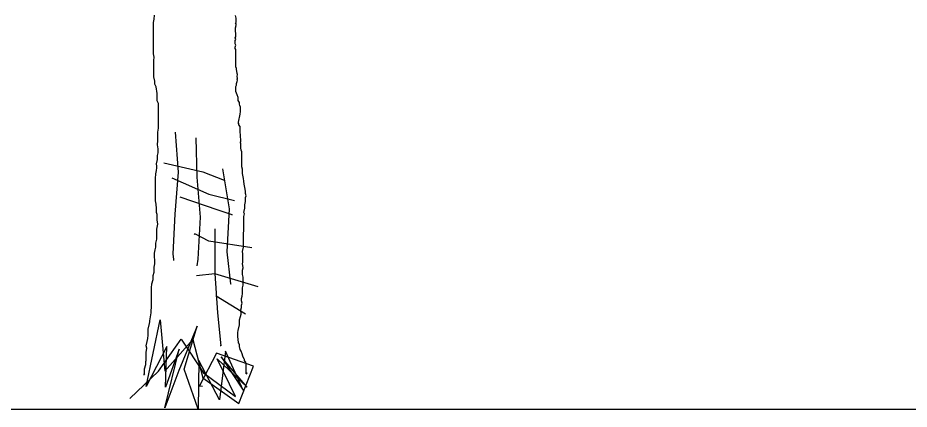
# Model space of a CAD drawing. Header units: millimetres. Extents: x -10794 to 121495, y 177957 to 264658.
# Drawn here: x 74543 to 78197, y 246877 to 248483 of the extents above; entities that cross this region are included whole.
import ezdxf

# ---------------------------------------------------------------- set-up
doc = ezdxf.new("R2010")
doc.units = ezdxf.units.MM
doc.layers.add('www.cad-blocks.net', color=7, linetype='Continuous')

# ---------------------------------------------------------------- blocks, each defined once
blk = doc.blocks.new('A$C2D7C54A7')
for points in [[(2425.4, 142.7), (2423.1, 142.6), (2425.4, 142.7), (2423.1, 142.6), (2425.4, 142.7), (2423.1, 142.6), (2425.4, 142.7), (2423.1, 142.6), (2425.4, 142.7), (2423.1, 142.6), (2427.7, 142.7), (2425.4, 142.7), (2425.4, 144.9), (2425.4, 142.7), (2427.7, 142.7), (2425.4, 142.7), (2425.4, 144.9), (2425.4, 142.7), (2427.7, 142.7), (2425.4, 144.9), (2427.7, 145), (2425.4, 144.9), (2427.7, 142.7), (2425.4, 144.9), (2427.7, 145), (2425.4, 144.9), (2427.7, 145), (2425.4, 144.9), (2427.7, 145), (2425.4, 144.9), (2427.7, 145), (2425.4, 144.9), (2427.7, 145), (2427.6, 165.6), (2432.1, 183.9), (2432, 197.7), (2434.3, 197.7), (2434.1, 232.1), (2436.3, 250.4), (2434, 259.6), (2438.5, 277.9), (2440.7, 289.4), (2442.9, 303.1), (2442.8, 328.3), (2447.3, 351.3), (2449.5, 358.2), (2449.5, 362.8), (2453.9, 394.9), (2453.9, 406.3), (2456.1, 415.5), (2455.7, 498), (2457.9, 514), (2462.4, 532.4), (2462.3, 548.4), (2466.8, 562.2), (2466.7, 582.8), (2469, 596.6), (2468.7, 640.1), (2471, 653.9), (2473.2, 665.3), (2473.1, 681.4), (2477.6, 697.4), (2477.4, 738.7), (2481.9, 759.3), (2479.5, 777.6), (2479.4, 798.3), (2477.1, 807.4), (2477, 823.5), (2474.6, 841.8), (2472.2, 855.5), (2471.8, 947.2), (2474, 965.5), (2476.2, 979.3), (2478.4, 990.7), (2478.4, 997.6), (2476.1, 1006.8), (2480.6, 1025.1), (2480.5, 1041.2), (2482.7, 1052.6), (2482.6, 1068.7), (2480.3, 1084.7), (2482.5, 1103), (2482.3, 1137.4), (2484.5, 1153.5), (2484, 1254.3), (2479.4, 1265.7), (2479.2, 1295.5), (2474.5, 1323), (2469.9, 1334.4), (2469.8, 1345.9), (2465.1, 1364.2), (2467.4, 1364.2), (2465.1, 1364.2), (2464.8, 1430.6), (2467, 1444.4), (2464.7, 1458.1), (2464, 1586.4), (2466.2, 1600.2), (2468.4, 1616.3)], [(2844.7, 147), (2844.7, 144.7), (2844.7, 147), (2844.7, 144.7), (2844.7, 147), (2844.7, 144.7), (2844.7, 147), (2844.7, 144.7), (2844.7, 147), (2844.7, 144.7), (2844.7, 147), (2847, 144.8), (2844.7, 147), (2847, 147.1), (2844.7, 147), (2847, 147.1), (2844.7, 147), (2847, 147.1), (2844.7, 147), (2847, 147.1), (2844.7, 147), (2844.7, 149.3), (2847, 147.1), (2844.7, 147), (2844.7, 149.3), (2847, 149.3), (2847, 147.1), (2844.7, 147), (2844.5, 183.7), (2842.2, 190.6), (2842.2, 192.9), (2839.9, 195.1), (2837.6, 199.7), (2837.5, 204.3), (2835.2, 206.6), (2830.6, 215.7), (2830.6, 218), (2828.3, 227.2), (2823.6, 238.6), (2819, 245.4), (2816.7, 256.9), (2816.6, 263.8), (2814.3, 270.6), (2812, 270.6), (2814.3, 270.6), (2812, 270.6), (2811.9, 288.9), (2809.6, 295.8), (2809.5, 314.1), (2811.7, 323.3), (2816.2, 346.3), (2816.1, 366.9), (2820.6, 380.6), (2822.9, 389.8), (2822.8, 408.2), (2825, 417.3), (2825, 426.5), (2827.2, 435.7), (2824.9, 444.8), (2824.8, 454), (2827.1, 463.2), (2829.3, 474.6), (2829.2, 497.6), (2831.4, 509), (2831.3, 541.1), (2828.9, 552.5), (2828.8, 570.9), (2831.1, 580.1), (2831, 589.2), (2828.7, 596.1), (2831, 603), (2830.8, 637.3), (2828.5, 646.5), (2833, 664.8), (2832.7, 722.1), (2834.9, 731.3), (2834.6, 790.9), (2836.8, 802.3), (2834.5, 806.9), (2839, 825.3), (2839, 839), (2841.2, 852.8), (2841.1, 868.8), (2843.4, 875.7), (2841, 884.9), (2841, 894), (2838.6, 910.1), (2836.2, 923.8), (2833.9, 935.2), (2833.8, 946.7), (2831.5, 953.6), (2829.1, 967.3), (2829.1, 985.6), (2826.7, 994.8), (2826.4, 1056.6), (2824.1, 1063.5), (2821.7, 1072.7), (2821.7, 1091), (2819.3, 1095.6), (2821.6, 1097.9), (2821.5, 1125.4), (2819.1, 1136.8), (2819, 1159.7), (2814.4, 1166.6), (2814.4, 1171.2), (2812.1, 1173.4), (2812.1, 1171.1), (2812.1, 1173.4), (2812.1, 1171.1), (2812.1, 1173.4), (2812.1, 1171.1), (2812.1, 1173.4), (2812.1, 1171.1), (2812.1, 1173.4), (2812.1, 1171.1), (2812.1, 1173.4), (2812.1, 1171.1), (2812.1, 1173.4), (2812.1, 1171.1), (2812.1, 1173.4), (2812.1, 1171.1), (2812.1, 1173.4), (2812.1, 1171.1), (2812.1, 1173.4), (2812.1, 1171.1), (2812.1, 1173.4), (2812.1, 1171.1), (2812.1, 1173.4), (2812.1, 1171.1), (2812.1, 1178), (2818.8, 1210.1), (2821, 1221.6), (2820.9, 1239.9), (2818.6, 1246.8), (2816.3, 1251.4), (2816.2, 1258.2), (2811.6, 1267.4), (2811.6, 1278.8), (2806.9, 1290.3), (2802.3, 1304), (2802.2, 1324.6), (2804.4, 1329.2), (2804.4, 1336.1), (2806.6, 1345.3), (2808.9, 1349.9), (2806.6, 1354.4), (2808.9, 1359), (2806.5, 1365.9), (2808.8, 1372.8), (2806.5, 1377.3), (2806.4, 1386.5), (2804.1, 1393.4), (2804.1, 1398), (2801.8, 1404.8), (2801.4, 1475.8), (2799.1, 1480.4), (2799.1, 1485), (2801.3, 1494.2), (2799, 1498.7), (2798.9, 1512.5), (2801.2, 1517.1), (2798.9, 1524), (2801.1, 1528.5), (2801, 1565.2), (2803.2, 1574.4), (2800.9, 1576.7), (2803.2, 1576.7), (2803.2, 1581.3), (2800.9, 1585.8), (2803.1, 1588.1), (2803.1, 1604.2), (2800.7, 1615.6)], [(2552.3, 1136.9), (2565.9, 972.2), (2552.2, 800.3), (2542.9, 637.6), (2545.5, 614.7)], [(2637.4, 1112.9), (2641.8, 952.6), (2655.4, 787.9), (2646.3, 616), (2642.1, 588.5)], [(2505.9, 1010.4), (2666.7, 973.6), (2754.2, 940.4)], [(2746.7, 986.1), (2774.1, 821.6), (2765, 645.1), (2780.4, 514.8)], [(2538.8, 949), (2690.8, 882.3), (2796.5, 856.2)], [(2571.9, 871.5), (2728.3, 818.7), (2785.8, 798.8)], [(2785.8, 798.8), (2785.9, 796.5)], [(2715.6, 740.6), (2715.8, 557.4), (2727.1, 395), (2740.3, 260)], [(2633.4, 718.9), (2631.2, 716.6)], [(2867.8, 662.5), (2691.1, 689.9), (2633.4, 718.9)], [(2545.5, 614.7), (2545.6, 610.1)], [(2892.8, 502.5), (2715.8, 555.1), (2640.3, 547.2)], [(2780.4, 514.8), (2782.7, 514.8)], [(2721.6, 463.6), (2719.3, 461.3)], [(2841.7, 389.6), (2721.6, 463.6)], [(2367.6, 44.4), (2485.2, 155.9), (2577.4, 287.6), (2668.5, 149.1), (2800.3, 52.4), (2725, 207.1), (2847.9, 89.7), (2740.9, 214.2), (2832.1, 78), (2758.9, 237.4), (2734.1, 37.8), (2649.5, 199.3), (2647.6, 0), (2590.5, 164.1), (2643.1, 341.2), (2567.6, 159.2), (2510.1, 5), (2568.7, 246.3), (2513.6, 89.8), (2518.2, 257.1), (2433.4, 93.3), (2491.6, 366.6), (2510.4, 156.2), (2625.5, 286), (2666.5, 128.5), (2814.5, 22.8), (2874.3, 177.1), (2722.4, 230), (2653.2, 96.3)], [(2740.3, 260), (2738, 260)], [(2653.2, 96.3), (2664.7, 94.1)]]:
    blk.add_lwpolyline(points)
blk = doc.blocks.new('FORMAT')
at = {"layer": 'www.cad-blocks.net', "color": 155, "true_color": 0x546d8e}
blk.add_line((-3335.7, 246877.4), (121495, 246877.4), dxfattribs=at)

msp = doc.modelspace()

# ---------------------------------------------------------------- block references
msp.add_blockref('A$C2D7C54A7', (72634.7, 246877.4))
at = {"layer": 'www.cad-blocks.net'}
msp.add_blockref('FORMAT', (0, 0), dxfattribs=at)

doc.saveas('drawing.dxf')
